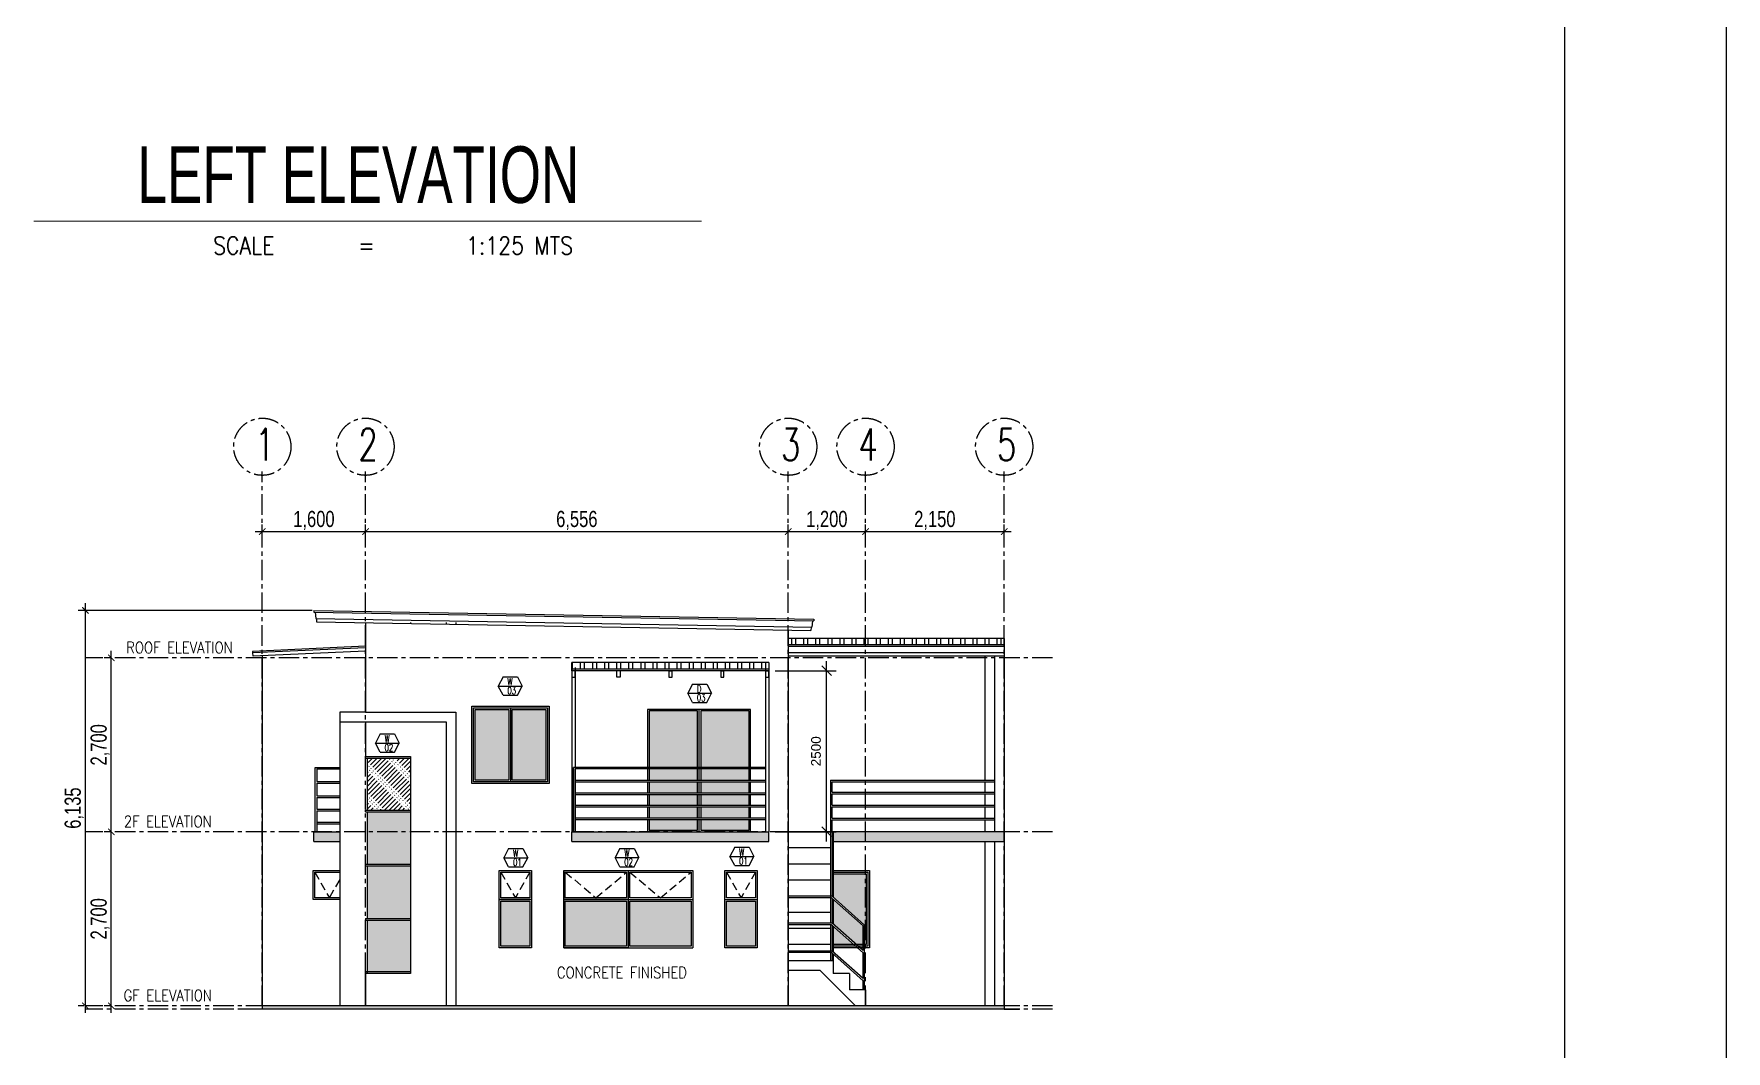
# Model space of a CAD drawing. Header units: millimetres. Extents: x -248340 to 456025, y 261499 to 1049645.
# Drawn here: x -59387 to -33139, y 462830 to 478617 of the extents above; entities that cross this region are included whole.
import ezdxf
from ezdxf.enums import TextEntityAlignment as Align

# ---------------------------------------------------------------- set-up
doc = ezdxf.new("R2010")
doc.units = ezdxf.units.MM
doc.header["$LTSCALE"] = 8
doc.header["$MEASUREMENT"] = 0
doc.header["$PDMODE"] = 3
doc.header["$PDSIZE"] = 0.3125
for name, pattern in [('CENTER', [50.8, 31.75, -6.35, 6.35, -6.35]), ('CONTINOUS', [0]), ('DASHED', [19.05, 12.7, -6.35])]:
    doc.linetypes.add(name, pattern=pattern)
doc.layers.get('0').update_dxf_attribs({"linetype": 'CONTINUOUS'})
doc.layers.get('DEFPOINTS').update_dxf_attribs({"color": 8, "linetype": 'CONTINUOUS'})
for name, color, linetype in [('ar_grid', 10, 'CENTER'), ('AR_ROOF', 7, 'CONTINUOUS'), ('ar_wall', 7, 'CONTINOUS'), ('MARK', 7, 'CONTINUOUS'), ('TEXT', 2, 'CONTINUOUS')]:
    doc.layers.add(name, color=color, linetype=linetype)
doc.layers.add('DIM', color=2, linetype='CONTINUOUS', lineweight=25)
doc.layers.add('S_wall', color=251, linetype='CONTINUOUS', lineweight=0)
doc.layers.add('mv', color=30, linetype='CONTINUOUS', plot=False)
doc.styles.add('Arial_1', font='arial.ttf', dxfattribs={"height": 150})
doc.styles.add('EN-SCL-DIM', font='swisscl.ttf')
doc.styles.add('ROMANS', font='ROMANS', dxfattribs={"width": 0.8, "bigfont": 'BIGFONT'})
doc.styles.get("Standard").update_dxf_attribs({"font": 'txt.shx', "width": 0.7, "bigfont": 'extfont.shx'})
doc.dimstyles.new('Linear_-_3mm_Arial', dxfattribs={"dimscale": 304.8, "dimtxt": 153.03891, "dimasz": 0.492126, "dimexe": 0.492126, "dimexo": 0.328084, "dimgap": 0.287073, "dimtad": 1, "dimdec": 0, "dimzin": 0, "dimdsep": 46, "dimtxsty": 'Arial_1', "dimblk1": 'OBLIQUE', "dimblk2": 'OBLIQUE', "dimsah": 1, "dimcen": 0.09, "dimdle": 0.492126, "dimazin": 0, "dimtfac": 1, "dimtdec": 4, "dimtix": 1, "dimtmove": 0, "dimatfit": 3, "dimfxl": 1, "dimtvp": 1, "dimtfill": 1, "dimtolj": 1, "dimtzin": 0, "dimarcsym": 2})
doc.dimstyles.new('SC50', dxfattribs={"dimscale": 0.5, "dimtxt": 250, "dimasz": 200, "dimexe": 220, "dimexo": 50, "dimgap": 50, "dimtad": 1, "dimdec": 0, "dimrnd": 1, "dimzin": 0, "dimdsep": 46, "dimlunit": 6, "dimtxsty": 'EN-SCL-DIM', "dimblk": 'ARCHTICK', "dimcen": 100, "dimdle": 220, "dimclrd": 1, "dimclre": 1, "dimclrt": 3, "dimadec": 0, "dimazin": 0, "dimtfac": 1, "dimtdec": 0, "dimtofl": 0, "dimtmove": 0, "dimatfit": 3, "dimldrblk": 'OPEN90', "dimfxl": 1, "dimtolj": 1, "dimtzin": 0, "dimarcsym": 1})
pattern_1 = [(45, (-131778.653, 857906.26), (-35.355339, 35.355339), [240, -30, 5, -30, 5, -30])]

# ---------------------------------------------------------------- blocks, each defined once
blk = doc.blocks.new('_ArchTick')
at = {"color": 0, "linetype": 'ByBlock', "const_width": 0.15}
blk.add_lwpolyline([(-0.5, -0.5), (0.5, 0.5)], dxfattribs=at)
blk = doc.blocks.new('*D1007')
at = {"layer": 'DEFPOINTS', "color": 0, "lineweight": 30, "ltscale": 1.25, "transparency": 16777216}
for p in [(-58185, 466234), (-58185, 466234), (-58185, 463534)]:
    blk.add_point(p, dxfattribs=at)
at = {"layer": 'DIM', "color": 1, "lineweight": -2, "ltscale": 1.25, "transparency": 16777216}
for p, q in [((-58210, 466234), (-58295, 466234)), ((-58185, 463424), (-58185, 466344)), ((-58210, 463534), (-58295, 463534))]:
    blk.add_line(p, q, dxfattribs=at)
at = {"layer": 'DIM', "color": 1, "lineweight": -2, "ltscale": 1.25, "transparency": 16777216, "xscale": 100, "yscale": 100, "zscale": 100}
for p, rotation in [((-58185, 466234), 90), ((-58185, 463534), 270)]:
    blk.add_blockref('_ArchTick', p, dxfattribs=dict(at, rotation=rotation))
at = {"layer": 'DIM', "color": 3, "ltscale": 1.25, "transparency": 16777216, "insert": (-58359, 464884), "char_height": 125, "attachment_point": 5, "rotation": 90, "style": 'EN-SCL-DIM'}
blk.add_mtext('\\A1;{\\H2x;2,700}', dxfattribs=at)
blk = doc.blocks.new('_Open90')
at = {"color": 0, "linetype": 'ByBlock', "lineweight": -2}
for p, q in [((0, 0), (-1, 0)), ((-0.5, 0.5), (0, 0)), ((0, 0), (-0.5, -0.5))]:
    blk.add_line(p, q, dxfattribs=at)
blk = doc.blocks.new('*D1008')
at = {"layer": 'DEFPOINTS', "color": 0, "lineweight": 30, "ltscale": 1.25, "transparency": 16777216}
for p in [(-58185, 468934), (-58185, 468934), (-58185, 466234)]:
    blk.add_point(p, dxfattribs=at)
at = {"layer": 'DIM', "color": 1, "lineweight": -2, "ltscale": 1.25, "transparency": 16777216}
for p, q in [((-58210, 468934), (-58295, 468934)), ((-58185, 466124), (-58185, 469044)), ((-58210, 466234), (-58295, 466234))]:
    blk.add_line(p, q, dxfattribs=at)
at = {"layer": 'DIM', "color": 1, "lineweight": -2, "ltscale": 1.25, "transparency": 16777216, "xscale": 100, "yscale": 100, "zscale": 100}
for p, rotation in [((-58185, 468934), 90), ((-58185, 466234), 270)]:
    blk.add_blockref('_ArchTick', p, dxfattribs=dict(at, rotation=rotation))
at = {"layer": 'DIM', "color": 3, "ltscale": 1.25, "transparency": 16777216, "insert": (-58359, 467584), "char_height": 125, "attachment_point": 5, "rotation": 90, "style": 'EN-SCL-DIM'}
blk.add_mtext('\\A1;{\\H2x;2,700}', dxfattribs=at)
blk = doc.blocks.new('*D1010')
at = {"layer": 'DEFPOINTS', "color": 0, "lineweight": 30, "ltscale": 1.25, "transparency": 16777216}
for p in [(-58587, 469670), (-55043, 469670), (-58587, 463534)]:
    blk.add_point(p, dxfattribs=at)
at = {"layer": 'DIM', "color": 1, "lineweight": -2, "ltscale": 1.25, "transparency": 16777216}
for p, q in [((-55068, 469670), (-58697, 469670)), ((-58587, 463424), (-58587, 469780)), ((-58612, 463534), (-58697, 463534))]:
    blk.add_line(p, q, dxfattribs=at)
at = {"layer": 'DIM', "color": 1, "lineweight": -2, "ltscale": 1.25, "transparency": 16777216, "xscale": 100, "yscale": 100, "zscale": 100}
for p, rotation in [((-58587, 469670), 90), ((-58587, 463534), 270)]:
    blk.add_blockref('_ArchTick', p, dxfattribs=dict(at, rotation=rotation))
at = {"layer": 'DIM', "color": 3, "ltscale": 1.25, "transparency": 16777216, "insert": (-58761, 466602), "char_height": 125, "attachment_point": 5, "rotation": 90, "style": 'EN-SCL-DIM'}
blk.add_mtext('\\A1;{\\H2x;6,135}', dxfattribs=at)
blk = doc.blocks.new('_Oblique')
at = {"color": 0, "linetype": 'ByBlock', "lineweight": -2}
blk.add_line((-0.5, -0.5), (0.5, 0.5), dxfattribs=at)
blk = doc.blocks.new('*D1009')
at = {"layer": 'DEFPOINTS', "color": 0, "lineweight": 30, "ltscale": 1.25, "transparency": 16777216}
for p in [(-47987, 468734), (-47091, 468734), (-47987, 466234)]:
    blk.add_point(p, dxfattribs=at)
at = {"layer": 'DIM', "color": 0, "lineweight": -2, "ltscale": 1.25, "transparency": 16777216}
for p, q in [((-47091, 466084), (-47091, 468884)), ((-47887, 468734), (-46941, 468734)), ((-47887, 466234), (-46941, 466234))]:
    blk.add_line(p, q, dxfattribs=at)
at = {"layer": 'DIM', "color": 0, "lineweight": -2, "ltscale": 1.25, "transparency": 16777216, "xscale": 149.9999920571061, "yscale": 149.9999920571061, "zscale": 149.9999920571061}
for p, rotation in [((-47091, 468734), 90), ((-47091, 466234), 270)]:
    blk.add_blockref('_Oblique', p, dxfattribs=dict(at, rotation=rotation))
at = {"layer": 'DIM', "color": 0, "ltscale": 1.25, "transparency": 16777216, "insert": (-47255, 467484), "char_height": 150, "attachment_point": 5, "rotation": 90, "style": 'Arial_1', "bg_fill": 3, "box_fill_scale": 1.25, "bg_fill_color": 256, "bg_fill_true_color": 13158600, "bg_fill_transparency": 0}
blk.add_mtext('\\A1;2500', dxfattribs=at)
blk = doc.blocks.new('*D1011')
at = {"layer": 'DEFPOINTS', "color": 0, "lineweight": 30, "ltscale": 1.25, "transparency": 16777216}
for p in [(-55843, 470893), (-54243, 470893), (-54243, 470893)]:
    blk.add_point(p, dxfattribs=at)
at = {"layer": 'DIM', "color": 1, "lineweight": -2, "ltscale": 1.25, "transparency": 16777216}
for p, q in [((-55953, 470893), (-54133, 470893)), ((-55843, 470918), (-55843, 471003)), ((-54243, 470918), (-54243, 471003))]:
    blk.add_line(p, q, dxfattribs=at)
at = {"layer": 'DIM', "color": 1, "lineweight": -2, "ltscale": 1.25, "transparency": 16777216, "xscale": 100, "yscale": 100, "zscale": 100, "rotation": 180}
blk.add_blockref('_ArchTick', (-55843, 470893), dxfattribs=at)
at = {"layer": 'DIM', "color": 1, "lineweight": -2, "ltscale": 1.25, "transparency": 16777216, "xscale": 100, "yscale": 100, "zscale": 100}
blk.add_blockref('_ArchTick', (-54243, 470893), dxfattribs=at)
at = {"layer": 'DIM', "color": 3, "ltscale": 1.25, "transparency": 16777216, "insert": (-55043, 471066), "char_height": 125, "attachment_point": 5, "style": 'EN-SCL-DIM'}
blk.add_mtext('\\A1;{\\H2x;1,600}', dxfattribs=at)
blk = doc.blocks.new('*D1012')
at = {"layer": 'DEFPOINTS', "color": 0, "lineweight": 30, "ltscale": 1.25, "transparency": 16777216}
for p in [(-54243, 470893), (-47687, 470893), (-47687, 470893)]:
    blk.add_point(p, dxfattribs=at)
at = {"layer": 'DIM', "color": 1, "lineweight": -2, "ltscale": 1.25, "transparency": 16777216}
for p, q in [((-54353, 470893), (-47577, 470893)), ((-54243, 470918), (-54243, 471003)), ((-47687, 470918), (-47687, 471003))]:
    blk.add_line(p, q, dxfattribs=at)
at = {"layer": 'DIM', "color": 1, "lineweight": -2, "ltscale": 1.25, "transparency": 16777216, "xscale": 100, "yscale": 100, "zscale": 100, "rotation": 180}
blk.add_blockref('_ArchTick', (-54243, 470893), dxfattribs=at)
at = {"layer": 'DIM', "color": 1, "lineweight": -2, "ltscale": 1.25, "transparency": 16777216, "xscale": 100, "yscale": 100, "zscale": 100}
blk.add_blockref('_ArchTick', (-47687, 470893), dxfattribs=at)
at = {"layer": 'DIM', "color": 3, "ltscale": 1.25, "transparency": 16777216, "insert": (-50965, 471066), "char_height": 125, "attachment_point": 5, "style": 'EN-SCL-DIM'}
blk.add_mtext('\\A1;{\\H2x;6,556}', dxfattribs=at)
blk = doc.blocks.new('*D1013')
at = {"layer": 'DEFPOINTS', "color": 0, "lineweight": 30, "ltscale": 1.25, "transparency": 16777216}
for p in [(-47687, 470893), (-46487, 470893), (-46487, 470893)]:
    blk.add_point(p, dxfattribs=at)
at = {"layer": 'DIM', "color": 1, "lineweight": -2, "ltscale": 1.25, "transparency": 16777216}
for p, q in [((-47797, 470893), (-46377, 470893)), ((-47687, 470918), (-47687, 471003)), ((-46487, 470918), (-46487, 471003))]:
    blk.add_line(p, q, dxfattribs=at)
at = {"layer": 'DIM', "color": 1, "lineweight": -2, "ltscale": 1.25, "transparency": 16777216, "xscale": 100, "yscale": 100, "zscale": 100, "rotation": 180}
blk.add_blockref('_ArchTick', (-47687, 470893), dxfattribs=at)
at = {"layer": 'DIM', "color": 1, "lineweight": -2, "ltscale": 1.25, "transparency": 16777216, "xscale": 100, "yscale": 100, "zscale": 100}
blk.add_blockref('_ArchTick', (-46487, 470893), dxfattribs=at)
at = {"layer": 'DIM', "color": 3, "ltscale": 1.25, "transparency": 16777216, "insert": (-47087, 471066), "char_height": 125, "attachment_point": 5, "style": 'EN-SCL-DIM'}
blk.add_mtext('\\A1;{\\H2x;1,200}', dxfattribs=at)
blk = doc.blocks.new('*D1014')
at = {"layer": 'DEFPOINTS', "color": 0, "lineweight": 30, "ltscale": 1.25, "transparency": 16777216}
for p in [(-46487, 470893), (-44337, 470893), (-44337, 470893)]:
    blk.add_point(p, dxfattribs=at)
at = {"layer": 'DIM', "color": 1, "lineweight": -2, "ltscale": 1.25, "transparency": 16777216}
for p, q in [((-46597, 470893), (-44227, 470893)), ((-46487, 470918), (-46487, 471003)), ((-44337, 470918), (-44337, 471003))]:
    blk.add_line(p, q, dxfattribs=at)
at = {"layer": 'DIM', "color": 1, "lineweight": -2, "ltscale": 1.25, "transparency": 16777216, "xscale": 100, "yscale": 100, "zscale": 100, "rotation": 180}
blk.add_blockref('_ArchTick', (-46487, 470893), dxfattribs=at)
at = {"layer": 'DIM', "color": 1, "lineweight": -2, "ltscale": 1.25, "transparency": 16777216, "xscale": 100, "yscale": 100, "zscale": 100}
blk.add_blockref('_ArchTick', (-44337, 470893), dxfattribs=at)
at = {"layer": 'DIM', "color": 3, "ltscale": 1.25, "transparency": 16777216, "insert": (-45412, 471066), "char_height": 125, "attachment_point": 5, "style": 'EN-SCL-DIM'}
blk.add_mtext('\\A1;{\\H2x;2,150}', dxfattribs=at)

msp = doc.modelspace()

# ---------------------------------------------------------------- hatches: boundary and pattern name
at = {"layer": 'AR_ROOF', "ltscale": 1.25, "true_color": 0x939598}
h = msp.add_hatch(color=252, dxfattribs=at)
h.dxf.hatch_style = 1
h.paths.add_polyline_path([(-55043.344, 466234.37), (-55043.344, 466084.37), (-54643.344, 466084.37), (-54643.344, 466234.37)])
h = msp.add_hatch(color=252, dxfattribs=at)
h.dxf.hatch_style = 1
h.paths.add_polyline_path([(-47986.944, 466234.37), (-51039.944, 466234.37), (-51039.944, 466084.37), (-47986.944, 466084.37)])
h = msp.add_hatch(color=252, dxfattribs=at)
h.dxf.hatch_style = 1
h.paths.add_polyline_path([(-44336.944, 466084.37), (-44336.944, 466234.37), (-46986.944, 466234.37), (-46986.944, 466084.37)])
at = {"layer": 'ar_wall', "ltscale": 1.25, "true_color": 0x939598}
h = msp.add_hatch(dxfattribs=at)
h.set_pattern_fill('ANSI32', color=252, scale=500, angle=45)
h.set_pattern_definition([(90, (-204194.3, 857906.26), (-187.5, 0), []), (90, (-204131.8, 857968.76), (-187.5, 0), [])])
h.paths.add_polyline_path([(-47686.944, 469234.37), (-44336.944, 469234.37), (-44336.944, 469134.37), (-47686.944, 469134.37)])
h = msp.add_hatch(dxfattribs=at)
h.set_pattern_fill('ANSI32', color=252, scale=500, angle=45)
h.set_pattern_definition([(90, (-207844.3, 857531.26), (-187.5, 0), []), (90, (-207781.8, 857593.76), (-187.5, 0), [])])
h.paths.add_polyline_path([(-51039.944, 468859.37), (-47986.944, 468859.37), (-47986.944, 468759.37), (-51039.944, 468759.37)])
h = msp.add_hatch(dxfattribs=at)
h.set_pattern_fill('ACAD_ISO05W100', color=252, scale=10, angle=45)
h.set_pattern_definition(pattern_1)
h.paths.add_polyline_path([(-53543.344, 466546.672), (-54218.344, 466546.672), (-54218.344, 466234.37), (-53543.344, 466234.37)])
h.paths.add_polyline_path([(-53543.344, 466234.37), (-54218.344, 466234.37), (-54218.344, 465729.672), (-53543.344, 465729.672)])
h.paths.add_polyline_path([(-53543.344, 465704.672), (-54218.344, 465704.672), (-54218.344, 464887.672), (-53543.344, 464887.672)])
h.paths.add_polyline_path([(-53543.344, 464862.672), (-54218.344, 464862.672), (-54218.344, 464059.37), (-53543.344, 464059.37)])
h.paths.add_polyline_path([(-52019.344, 468134.37), (-52544.344, 468134.37), (-52544.344, 467034.37), (-52019.344, 467034.37)])
h.paths.add_polyline_path([(-51444.344, 468134.37), (-51969.344, 468134.37), (-51969.344, 467034.37), (-51444.344, 467034.37)])
h.paths.add_polyline_path([(-49093.944, 468109.37), (-49843.944, 468109.37), (-49843.944, 467234.37), (-49093.944, 467234.37)])
h.paths.add_polyline_path([(-49093.944, 467209.37), (-49843.944, 467209.37), (-49843.944, 467031.649), (-49093.944, 467031.649)])
h.paths.add_polyline_path([(-49093.944, 467006.649), (-49843.944, 467006.649), (-49843.944, 466834.466), (-49093.944, 466834.466)])
h.paths.add_polyline_path([(-49093.944, 466809.466), (-49843.944, 466809.466), (-49843.944, 466643.966), (-49093.944, 466643.966)])
h.paths.add_polyline_path([(-49093.944, 466618.966), (-49843.944, 466618.966), (-49843.944, 466446.781), (-49093.944, 466446.781)])
h.paths.add_polyline_path([(-49093.944, 466421.781), (-49843.944, 466421.781), (-49843.944, 466259.37), (-49093.944, 466259.37)])
h.paths.add_polyline_path([(-48293.944, 466421.781), (-49043.944, 466421.781), (-49043.944, 466259.37), (-48293.944, 466259.37)])
h.paths.add_polyline_path([(-48293.944, 466618.966), (-49043.944, 466618.966), (-49043.944, 466446.781), (-48293.944, 466446.781)])
h.paths.add_polyline_path([(-48293.944, 466809.466), (-49043.944, 466809.466), (-49043.944, 466643.966), (-48293.944, 466643.966)])
h.paths.add_polyline_path([(-48293.944, 467006.649), (-49043.944, 467006.649), (-49043.944, 466834.466), (-48293.944, 466834.466)])
h.paths.add_polyline_path([(-48293.944, 467209.37), (-49043.944, 467209.37), (-49043.944, 467031.649), (-48293.944, 467031.649)])
h.paths.add_polyline_path([(-48293.944, 468109.37), (-49043.944, 468109.37), (-49043.944, 467234.37), (-48293.944, 467234.37)])
h.paths.add_polyline_path([(-50193.344, 465159.37), (-51143.344, 465159.37), (-51143.344, 464459.37), (-50193.344, 464459.37)])
h.paths.add_polyline_path([(-49193.344, 465159.37), (-50143.344, 465159.37), (-50143.344, 464459.37), (-49193.344, 464459.37)])
h.paths.add_polyline_path([(-48193.344, 465159.37), (-48643.344, 465159.37), (-48643.344, 464459.37), (-48193.344, 464459.37)])
h.paths.add_polyline_path([(-51693.344, 465159.37), (-52143.344, 465159.37), (-52143.344, 464459.37), (-51693.344, 464459.37)])
h.paths.add_polyline_path([(-46476.944, 465584.37), (-46986.944, 465584.37), (-46986.944, 465219.638), (-46501.375, 464784.37), (-46501.375, 464484.37), (-46476.944, 464484.37)])
h.paths.add_polyline_path([(-46986.944, 465186.064), (-46986.944, 464803.028), (-46631.46, 464484.37), (-46526.375, 464484.37), (-46526.375, 464773.206)], flags=17)
h.paths.add_polyline_path([(-46986.944, 464769.454), (-46986.944, 464484.37), (-46668.914, 464484.37)], flags=16)
h = msp.add_hatch(dxfattribs=at)
h.set_pattern_fill('ACAD_ISO05W100', color=252, scale=10, angle=45)
h.set_pattern_definition(pattern_1)
h.paths.add_polyline_path([(-53543.344, 467376.172), (-54218.344, 467376.172), (-54218.344, 466571.672), (-53543.344, 466571.672)])
h = msp.add_hatch(color=252, dxfattribs=at)
h.dxf.hatch_style = 1
h.paths.add_polyline_path([(-55843.344, 463534.37), (-44336.944, 463534.37), (-44336.944, 463484.37), (-55843.344, 463484.37)])

# ---------------------------------------------------------------- linework, layer by layer
at = {"layer": 'ar_grid', "ltscale": 1.25}
for p, q in [((-55843.344, 463534.37), (-55843.344, 471827.173)), ((-54243.344, 463534.37), (-54243.344, 471827.173)), ((-46486.944, 463534.37), (-46486.944, 471827.173)), ((-44336.944, 463534.37), (-44336.944, 471827.173)), ((-43586.788, 468934.37), (-58587.331, 468934.37)), ((-43586.788, 466234.37), (-58587.331, 466234.37)), ((-43586.788, 463534.37), (-58587.331, 463534.37)), ((-43586.788, 463484.37), (-58587.331, 463484.37))]:
    msp.add_line(p, q, dxfattribs=at)
for centre in [(-55843.344, 472209.504), (-54243.344, 472209.504), (-47686.944, 472209.504), (-46486.944, 472209.504), (-44336.944, 472209.504)]:
    msp.add_circle(centre, 443.596, dxfattribs=at)
at = {"layer": 'AR_ROOF', "ltscale": 1.25}
for p, q in [((-54243.344, 468093.224), (-54643.344, 468093.224)), ((-54643.344, 468093.224), (-54643.344, 467943.224)), ((-54243.344, 468093.224), (-52843.344, 468093.224)), ((-52594.344, 466984.37), (-52594.344, 468184.37)), ((-52594.344, 468184.37), (-51394.344, 468184.37)), ((-51994.344, 468159.37), (-51994.344, 467009.37)), ((-51394.344, 468184.37), (-51394.344, 466984.37)), ((-48268.944, 468134.37), (-49868.944, 468134.37)), ((-49068.944, 467234.37), (-49068.944, 468134.37)), ((-48268.944, 467234.37), (-48268.944, 468134.37)), ((-54643.344, 467943.224), (-54243.344, 467943.224)), ((-54643.344, 467943.224), (-54643.344, 463534.37)), ((-54243.344, 467943.224), (-52993.344, 467943.224)), ((-55022.342, 466234.37), (-55022.342, 467234.37)), ((-55022.342, 467234.37), (-54997.342, 467234.37)), ((-54997.342, 467234.37), (-54643.344, 467234.37)), ((-54243.344, 467401.172), (-53543.344, 467401.172)), ((-54243.344, 467376.172), (-54243.344, 467401.172)), ((-54243.344, 467376.172), (-53543.344, 467376.172)), ((-48036.944, 467234.37), (-51017.933, 467234.37)), ((-51017.933, 466234.37), (-51017.933, 467234.37)), ((-54997.342, 467209.37), (-54997.342, 467015.198)), ((-54997.342, 467209.37), (-54643.344, 467209.37)), ((-54997.342, 467015.198), (-54643.344, 467015.198)), ((-54997.342, 466990.198), (-54997.342, 466790.085)), ((-54997.342, 466990.198), (-54643.344, 466990.198)), ((-51394.344, 466984.37), (-52594.344, 466984.37)), ((-48036.944, 467209.37), (-50992.933, 467209.37)), ((-50992.933, 466234.37), (-50992.933, 467209.37)), ((-48033.954, 467031.649), (-50992.933, 467031.649)), ((-48033.954, 467006.649), (-50992.933, 467006.649)), ((-49068.944, 467031.649), (-49068.944, 467209.37)), ((-49068.944, 466834.466), (-49068.944, 467006.649)), ((-48268.944, 467031.649), (-48268.944, 467209.37)), ((-48268.944, 466834.466), (-48268.944, 467006.649)), ((-47028.378, 467034.37), (-44486.944, 467034.37)), ((-47003.378, 467009.37), (-44486.944, 467009.37)), ((-47003.378, 466847.071), (-47003.378, 467009.37)), ((-54997.342, 466790.085), (-54643.344, 466790.085)), ((-54997.342, 466765.085), (-54997.342, 466585.438)), ((-54997.342, 466765.085), (-54643.344, 466765.085)), ((-48033.954, 466834.466), (-50992.933, 466834.466)), ((-48033.954, 466809.466), (-50992.933, 466809.466)), ((-49068.944, 466643.966), (-49068.944, 466809.466)), ((-48268.944, 466643.966), (-48268.944, 466809.466)), ((-47003.378, 466847.071), (-44486.944, 466847.071)), ((-47003.378, 466646.87), (-47003.378, 466822.071)), ((-47003.378, 466822.071), (-44486.944, 466822.071)), ((-54997.342, 466585.438), (-54643.344, 466585.438)), ((-54997.342, 466560.438), (-54997.342, 466234.37)), ((-54997.342, 466560.438), (-54643.344, 466560.438)), ((-54243.344, 466571.672), (-53543.344, 466571.672)), ((-54243.344, 466546.672), (-54243.344, 466571.672)), ((-54243.344, 466546.672), (-53543.344, 466546.672)), ((-48033.954, 466643.966), (-50992.933, 466643.966)), ((-48033.954, 466618.966), (-50992.933, 466618.966)), ((-48033.954, 466446.781), (-50992.933, 466446.781)), ((-49068.944, 466446.781), (-49068.944, 466618.966)), ((-48268.944, 466446.781), (-48268.944, 466618.966)), ((-47003.378, 466646.87), (-44486.944, 466646.87)), ((-47003.378, 466444.193), (-47003.378, 466621.87)), ((-47003.378, 466621.87), (-44486.944, 466621.87)), ((-47003.378, 466444.193), (-44486.944, 466444.193)), ((-55043.344, 466084.37), (-55043.344, 466234.37)), ((-55043.344, 466234.37), (-54643.344, 466234.37)), ((-54997.342, 466385.074), (-54643.344, 466385.074)), ((-54997.342, 466360.074), (-54643.344, 466360.074)), ((-51039.944, 466234.37), (-47986.944, 466234.37)), ((-51039.944, 466084.37), (-51039.944, 466234.37)), ((-48033.954, 466421.781), (-50992.933, 466421.781)), ((-49068.944, 466234.37), (-49068.944, 466421.781)), ((-48268.944, 466234.37), (-48268.944, 466421.781)), ((-47986.944, 466084.37), (-47986.944, 466234.37)), ((-47028.378, 466234.37), (-47028.378, 464817.761)), ((-47003.378, 466234.37), (-47003.378, 466419.193)), ((-47003.378, 466419.193), (-44486.944, 466419.193)), ((-47003.378, 466234.37), (-47003.378, 465234.37)), ((-55043.344, 466084.37), (-54643.344, 466084.37)), ((-51039.944, 466084.37), (-47986.944, 466084.37)), ((-46986.944, 466084.37), (-44336.944, 466084.37)), ((-54243.344, 465729.672), (-53543.344, 465729.672)), ((-54243.344, 465704.672), (-54243.344, 465729.672)), ((-54243.344, 465704.672), (-53543.344, 465704.672)), ((-51168.344, 465634.37), (-49168.344, 465634.37)), ((-50168.344, 465634.37), (-50168.344, 464434.37)), ((-46986.944, 465634.37), (-46426.944, 465634.37)), ((-46426.944, 465634.37), (-46426.944, 464434.37)), ((-54643.344, 465184.37), (-55052.52, 465184.37)), ((-51668.344, 465184.37), (-52168.344, 465184.37)), ((-51168.344, 465184.37), (-49168.344, 465184.37)), ((-48668.344, 465184.37), (-48168.344, 465184.37)), ((-46526.375, 464773.206), (-47012.943, 465209.37)), ((-46501.375, 464784.37), (-47003.378, 465234.37)), ((-47003.378, 465200.796), (-47003.378, 464817.761)), ((-54243.344, 464887.672), (-53543.344, 464887.672)), ((-54243.344, 464887.672), (-54243.344, 464862.672)), ((-54243.344, 464862.672), (-53543.344, 464862.672)), ((-47003.378, 464817.761), (-47686.944, 464817.761)), ((-47012.943, 464792.761), (-47686.944, 464792.761)), ((-47028.378, 464792.761), (-47028.378, 464384.726)), ((-46526.375, 464356.597), (-47012.943, 464792.761)), ((-46526.375, 464390.171), (-47003.378, 464817.761)), ((-47003.378, 464784.187), (-47003.378, 464384.726)), ((-46526.375, 464390.171), (-46526.375, 464773.206)), ((-46501.375, 463784.37), (-46501.375, 464784.37)), ((-51168.344, 464434.37), (-49168.344, 464434.37)), ((-47003.378, 464384.726), (-47686.944, 464384.726)), ((-47012.943, 464359.726), (-47686.944, 464359.726)), ((-47028.378, 464359.726), (-47028.378, 464234.37)), ((-46526.375, 463923.562), (-47012.943, 464359.726)), ((-46526.375, 463957.136), (-47003.378, 464384.726)), ((-47003.378, 464351.152), (-47003.378, 464234.37)), ((-46426.944, 464434.37), (-46986.944, 464434.37)), ((-46526.375, 463957.136), (-46526.375, 464356.597)), ((-47190.245, 464084.37), (-46642.47, 463534.37)), ((-53543.344, 464059.37), (-54243.344, 464059.37)), ((-54243.344, 464059.37), (-54243.344, 464034.37)), ((-53543.344, 464034.37), (-54243.344, 464034.37)), ((-46526.375, 463784.37), (-46526.375, 463923.562))]:
    msp.add_line(p, q, dxfattribs=at)
at = {"layer": 'AR_ROOF', "linetype": 'DASHED', "ltscale": 1.25}
for p, q in [((-55027.52, 465609.37), (-54802.52, 465209.37)), ((-54643.344, 465492.35), (-54802.52, 465209.37)), ((-52143.344, 465609.37), (-51918.344, 465209.37)), ((-51693.344, 465609.37), (-51918.344, 465209.37)), ((-51143.344, 465609.37), (-50668.344, 465209.37)), ((-50668.344, 465209.37), (-50193.344, 465609.37)), ((-50143.344, 465609.37), (-49668.344, 465209.37)), ((-49668.344, 465209.37), (-49193.344, 465609.37)), ((-48643.344, 465609.37), (-48418.344, 465209.37)), ((-48193.344, 465609.37), (-48418.344, 465209.37))]:
    msp.add_line(p, q, dxfattribs=at)
at = {"layer": 'AR_ROOF', "ltscale": 1.25}
for points in [[(-52569.344, 468159.37), (-51419.344, 468159.37), (-51419.344, 467009.37), (-52569.344, 467009.37)], [(-52569.344, 468159.37), (-51994.344, 468159.37), (-51994.344, 467009.37), (-52569.344, 467009.37)], [(-52544.344, 468134.37), (-52019.344, 468134.37), (-52019.344, 467034.37), (-52544.344, 467034.37)], [(-51969.344, 468134.37), (-51444.344, 468134.37), (-51444.344, 467034.37), (-51969.344, 467034.37)], [(-52168.344, 465634.37), (-51668.344, 465634.37), (-51668.344, 464434.37), (-52168.344, 464434.37)], [(-52168.344, 465634.37), (-51668.344, 465634.37), (-51668.344, 465184.37), (-52168.344, 465184.37)], [(-52143.344, 465609.37), (-51693.344, 465609.37), (-51693.344, 465209.37), (-52143.344, 465209.37)], [(-51168.344, 465634.37), (-50168.344, 465634.37), (-50168.344, 465184.37), (-51168.344, 465184.37)], [(-51143.344, 465609.37), (-50193.344, 465609.37), (-50193.344, 465209.37), (-51143.344, 465209.37)], [(-50143.344, 465609.37), (-49193.344, 465609.37), (-49193.344, 465209.37), (-50143.344, 465209.37)], [(-48668.344, 465634.37), (-48168.344, 465634.37), (-48168.344, 464434.37), (-48668.344, 464434.37)], [(-48643.344, 465609.37), (-48193.344, 465609.37), (-48193.344, 465209.37), (-48643.344, 465209.37)], [(-52168.344, 465184.37), (-51668.344, 465184.37), (-51668.344, 464434.37), (-52168.344, 464434.37)], [(-52143.344, 465159.37), (-51693.344, 465159.37), (-51693.344, 464459.37), (-52143.344, 464459.37)], [(-51168.344, 465184.37), (-50168.344, 465184.37), (-50168.344, 464434.37), (-51168.344, 464434.37)], [(-51143.344, 465159.37), (-50193.344, 465159.37), (-50193.344, 464459.37), (-51143.344, 464459.37)], [(-50143.344, 465159.37), (-49193.344, 465159.37), (-49193.344, 464459.37), (-50143.344, 464459.37)], [(-48643.344, 465159.37), (-48193.344, 465159.37), (-48193.344, 464459.37), (-48643.344, 464459.37)]]:
    msp.add_lwpolyline(points, close=True, dxfattribs=at)
for points in [[(-49068.944, 467234.37), (-49068.944, 468134.37), (-49868.944, 468134.37), (-49868.944, 467234.37)], [(-49093.944, 467234.37), (-49093.944, 468109.37), (-49843.944, 468109.37), (-49843.944, 467234.37)], [(-48293.944, 467234.37), (-48293.944, 468109.37), (-49043.944, 468109.37), (-49043.944, 467234.37)], [(-49868.944, 467209.37), (-49868.944, 467031.649)], [(-49868.944, 467006.649), (-49868.944, 466834.466)], [(-49843.944, 467209.37), (-49843.944, 467031.649)], [(-49843.944, 467006.649), (-49843.944, 466834.466)], [(-49093.944, 467031.649), (-49093.944, 467209.37)], [(-49093.944, 466834.466), (-49093.944, 467006.649)], [(-49068.944, 467031.649), (-49068.944, 467209.37)], [(-49068.944, 466834.466), (-49068.944, 467006.649)], [(-49043.944, 467209.37), (-49043.944, 467031.649)], [(-49043.944, 467006.649), (-49043.944, 466834.466)], [(-48293.944, 467031.649), (-48293.944, 467209.37)], [(-48293.944, 466834.466), (-48293.944, 467006.649)], [(-49868.944, 466809.466), (-49868.944, 466643.966)], [(-49843.944, 466809.466), (-49843.944, 466643.966)], [(-49093.944, 466643.966), (-49093.944, 466809.466)], [(-49068.944, 466643.966), (-49068.944, 466809.466)], [(-49043.944, 466809.466), (-49043.944, 466643.966)], [(-48293.944, 466643.966), (-48293.944, 466809.466)], [(-49868.944, 466618.966), (-49868.944, 466446.781)], [(-49843.944, 466618.966), (-49843.944, 466446.781)], [(-49093.944, 466446.781), (-49093.944, 466618.966)], [(-49068.944, 466446.781), (-49068.944, 466618.966)], [(-49043.944, 466618.966), (-49043.944, 466446.781)], [(-48293.944, 466446.781), (-48293.944, 466618.966)], [(-49868.944, 466421.781), (-49868.944, 466234.37), (-49068.944, 466234.37), (-49068.944, 466421.781)], [(-49843.944, 466421.781), (-49843.944, 466259.37), (-49093.944, 466259.37), (-49093.944, 466421.781)], [(-49043.944, 466421.781), (-49043.944, 466259.37), (-48293.944, 466259.37), (-48293.944, 466421.781)], [(-54643.344, 465184.37), (-55052.52, 465184.37), (-55052.52, 465634.37), (-54643.344, 465634.37)], [(-54643.344, 465209.37), (-55027.52, 465209.37), (-55027.52, 465609.37), (-54643.344, 465609.37)], [(-46986.944, 465609.37), (-46451.944, 465609.37), (-46451.944, 464459.37), (-46986.944, 464459.37)], [(-46986.944, 465584.37), (-46476.944, 465584.37), (-46476.944, 464484.37), (-46986.944, 464484.37)]]:
    msp.add_lwpolyline(points, dxfattribs=at)
at = {"layer": 'ar_wall', "ltscale": 1.25}
for p, q in [((-55043.344, 469669.759), (-47286.944, 469534.37)), ((-55042.907, 469669.759), (-55043.344, 469644.763)), ((-55043.344, 469644.755), (-47287.38, 469509.374)), ((-55023.508, 469644.416), (-55012.249, 469544.205)), ((-55012.249, 469544.205), (-47321.965, 469409.962)), ((-55002.114, 469544.028), (-55002.987, 469494.035)), ((-55002.987, 469494.035), (-47332.972, 469360.147)), ((-54243.344, 469480.775), (-54243.344, 468093.224)), ((-53543.344, 469480.775), (-53543.344, 469468.556)), ((-52993.344, 469480.775), (-52993.344, 469458.955)), ((-52843.344, 469480.775), (-52843.344, 469456.336)), ((-47686.944, 469366.326), (-47686.944, 467034.37)), ((-47332.099, 469410.139), (-47332.972, 469360.147)), ((-47307.215, 469509.72), (-47321.965, 469409.962)), ((-47286.944, 469534.37), (-47287.38, 469509.374)), ((-54244.469, 469113.259), (-55994.469, 469034.396)), ((-54243.344, 469088.284), (-55993.344, 469009.421)), ((-44336.944, 469234.37), (-47686.944, 469234.37)), ((-44336.944, 469134.37), (-47686.944, 469134.37)), ((-44336.944, 469109.37), (-47686.944, 469109.37)), ((-44336.944, 469234.37), (-44336.944, 463534.37)), ((-55994.469, 469034.396), (-55993.344, 469009.421)), ((-55986.241, 468959.589), (-55988.492, 469009.538)), ((-54243.344, 469038.234), (-55986.245, 468959.69)), ((-55843.344, 468966.13), (-55843.344, 463484.37)), ((-47986.944, 468859.37), (-51039.944, 468859.37)), ((-51039.944, 468734.37), (-51039.944, 468859.37)), ((-47986.944, 468859.37), (-47986.944, 468634.37)), ((-44336.944, 469009.37), (-47686.944, 469009.37)), ((-44336.944, 468959.37), (-47686.944, 468959.37)), ((-44636.944, 468959.37), (-44636.944, 467034.37)), ((-44486.944, 468959.37), (-44486.944, 466234.37)), ((-51039.944, 468784.37), (-51039.944, 466234.37)), ((-47986.944, 468759.37), (-51039.944, 468759.37)), ((-47986.944, 468734.37), (-51039.944, 468734.37)), ((-51039.944, 468734.37), (-51039.944, 468634.37)), ((-51039.944, 468634.37), (-50989.944, 468634.37)), ((-50989.944, 468784.37), (-50989.944, 466234.37)), ((-50989.944, 468634.37), (-50989.944, 468734.37)), ((-50343.77, 468634.37), (-50343.77, 468734.37)), ((-50293.77, 468734.37), (-50343.77, 468734.37)), ((-50293.77, 468634.37), (-50343.77, 468634.37)), ((-50293.77, 468734.37), (-50293.77, 468634.37)), ((-49538.444, 468734.37), (-49538.444, 468634.37)), ((-49538.444, 468734.37), (-49488.444, 468734.37)), ((-49538.444, 468634.37), (-49488.444, 468634.37)), ((-49488.444, 468634.37), (-49488.444, 468734.37)), ((-48733.117, 468734.37), (-48733.117, 468634.37)), ((-48733.117, 468734.37), (-48683.117, 468734.37)), ((-48733.117, 468634.37), (-48683.117, 468634.37)), ((-48683.117, 468634.37), (-48683.117, 468734.37)), ((-48036.944, 468784.37), (-48036.944, 466234.37)), ((-48036.944, 468734.37), (-48036.944, 468634.37)), ((-48036.944, 468734.37), (-47986.944, 468734.37)), ((-48036.944, 468634.37), (-47986.944, 468634.37)), ((-47986.944, 468784.37), (-47986.944, 466234.37)), ((-47986.944, 468634.37), (-47986.944, 468734.37)), ((-52843.344, 468093.224), (-52843.344, 463534.37)), ((-54243.344, 467943.224), (-54243.344, 467401.172)), ((-52993.344, 467943.224), (-52993.344, 463534.37)), ((-54218.344, 467376.172), (-54218.344, 466571.672)), ((-53543.344, 467401.172), (-53543.344, 464034.37)), ((-47686.944, 467034.37), (-47686.944, 466234.37)), ((-47028.378, 467034.37), (-47028.378, 466234.37)), ((-44636.944, 467009.37), (-44636.944, 466847.071)), ((-44636.944, 466822.071), (-44636.944, 466646.87)), ((-54218.344, 466546.672), (-54218.344, 465729.672)), ((-44636.944, 466621.87), (-44636.944, 466444.193)), ((-47686.944, 466234.37), (-47686.944, 463534.37)), ((-47028.378, 466234.37), (-47686.944, 466234.37)), ((-44336.944, 466234.37), (-47003.378, 466234.37)), ((-46986.944, 466234.37), (-46986.944, 465219.638)), ((-44636.944, 466419.193), (-44636.944, 466234.37)), ((-47028.378, 465984.37), (-47686.944, 465984.37)), ((-46986.944, 465984.37), (-47003.378, 465984.37)), ((-44636.944, 466084.37), (-44636.944, 463534.37)), ((-44486.944, 466084.37), (-44486.944, 463534.37)), ((-54218.344, 465704.672), (-54218.344, 464887.672)), ((-47028.378, 465734.37), (-47686.944, 465734.37)), ((-46986.944, 465734.37), (-47003.378, 465734.37)), ((-51168.344, 465634.37), (-51168.344, 464434.37)), ((-49168.344, 465634.37), (-49168.344, 464434.37)), ((-47026.944, 465484.37), (-47686.944, 465484.37)), ((-46986.944, 465484.37), (-47003.378, 465484.37)), ((-47003.378, 465234.37), (-47686.944, 465234.37)), ((-47012.943, 465209.37), (-47686.944, 465209.37)), ((-46986.944, 465186.064), (-46986.944, 464803.028)), ((-54218.344, 464862.672), (-54218.344, 464034.37)), ((-47028.378, 464984.37), (-47686.944, 464984.37)), ((-46986.944, 464984.37), (-47003.378, 464984.37)), ((-47028.378, 464734.37), (-47686.944, 464734.37)), ((-46986.944, 464734.37), (-47003.378, 464734.37)), ((-46986.944, 464769.454), (-46986.944, 464369.993)), ((-47028.378, 464484.37), (-47686.944, 464484.37)), ((-46986.944, 464336.419), (-46986.944, 464034.37)), ((-46986.944, 464234.37), (-47686.944, 464234.37)), ((-47190.245, 464084.37), (-47686.944, 464084.37)), ((-54243.344, 463534.37), (-54243.344, 464034.37)), ((-54243.344, 464034.37), (-54243.344, 463534.37)), ((-46736.944, 464034.37), (-46986.944, 464034.37)), ((-46736.944, 464034.37), (-46736.944, 463784.37)), ((-46486.944, 463784.37), (-46736.944, 463784.37)), ((-46486.944, 463784.37), (-46486.944, 463534.37)), ((-55843.344, 463484.37), (-56176.296, 463484.37)), ((-44336.944, 463534.37), (-55843.344, 463534.37)), ((-44336.944, 463484.37), (-55843.344, 463484.37)), ((-44336.944, 463534.37), (-44336.944, 463484.37)), ((-44336.944, 463484.37), (-44101.292, 463484.37))]:
    msp.add_line(p, q, dxfattribs=at)
at = {"layer": 'DEFPOINTS', "ltscale": 1.25}
for p, q in [((-52109.48, 468637.652), (-52182.818, 468495.953)), ((-52109.48, 468637.652), (-51887.028, 468637.652)), ((-51887.028, 468637.652), (-51813.69, 468495.953)), ((-52109.48, 468354.255), (-52182.818, 468495.953)), ((-52182.818, 468495.953), (-51813.69, 468495.953)), ((-52109.48, 468354.255), (-51887.028, 468354.255)), ((-51887.028, 468354.255), (-51813.69, 468495.953)), ((-49171.762, 468526.426), (-49245.1, 468384.727)), ((-49171.762, 468243.028), (-49245.1, 468384.727)), ((-49245.1, 468384.727), (-48875.972, 468384.727)), ((-49171.762, 468526.426), (-48949.31, 468526.426)), ((-48949.31, 468526.426), (-48875.972, 468384.727)), ((-48949.31, 468243.028), (-48875.972, 468384.727)), ((-49171.762, 468243.028), (-48949.31, 468243.028)), ((-54015.022, 467752.277), (-54088.36, 467610.578)), ((-54015.022, 467752.277), (-53792.57, 467752.277)), ((-53792.57, 467752.277), (-53719.232, 467610.578)), ((-54015.022, 467468.879), (-54088.36, 467610.578)), ((-54088.36, 467610.578), (-53719.232, 467610.578)), ((-53792.57, 467468.879), (-53719.232, 467610.578)), ((-54015.022, 467468.879), (-53792.57, 467468.879)), ((-52022.618, 465974.134), (-52095.956, 465832.435)), ((-52022.618, 465974.134), (-51800.166, 465974.134)), ((-51800.166, 465974.134), (-51726.828, 465832.435)), ((-50296.879, 465976.213), (-50370.217, 465834.514)), ((-50296.879, 465976.213), (-50074.427, 465976.213)), ((-50074.427, 465976.213), (-50001.089, 465834.514)), ((-48516.045, 465993.962), (-48589.383, 465852.263)), ((-48516.045, 465993.962), (-48293.593, 465993.962)), ((-48293.593, 465993.962), (-48220.255, 465852.263)), ((-52022.618, 465690.736), (-52095.956, 465832.435)), ((-52095.956, 465832.435), (-51726.828, 465832.435)), ((-52022.618, 465690.736), (-51800.166, 465690.736)), ((-51800.166, 465690.736), (-51726.828, 465832.435)), ((-50296.879, 465692.815), (-50370.217, 465834.514)), ((-50370.217, 465834.514), (-50001.089, 465834.514)), ((-50296.879, 465692.815), (-50074.427, 465692.815)), ((-50074.427, 465692.815), (-50001.089, 465834.514)), ((-48516.045, 465710.565), (-48589.383, 465852.263)), ((-48589.383, 465852.263), (-48220.255, 465852.263)), ((-48516.045, 465710.565), (-48293.593, 465710.565)), ((-48293.593, 465710.565), (-48220.255, 465852.263))]:
    msp.add_line(p, q, dxfattribs=at)
at = {"layer": 'mv', "color": 6}
for p, q in [((-33138.72, 494404.096), (-33138.72, 435004.096)), ((-35638.72, 437004.096), (-35638.72, 492404.096))]:
    msp.add_line(p, q, dxfattribs=at)
at = {"layer": 'S_wall', "ltscale": 1.25}
msp.add_line((-59386.807, 475711.939), (-49033.208, 475711.939), dxfattribs=at)

# ---------------------------------------------------------------- texts
at = {"layer": 'ar_grid', "ltscale": 1.25, "char_height": 500, "attachment_point": 1}
for s, insert in [('1', (-55954.042, 472493.84)), ('2', (-54354.042, 472493.84)), ('3', (-47797.642, 472493.84)), ('4', (-46597.642, 472493.84)), ('5', (-44447.642, 472493.84))]:
    msp.add_mtext_dynamic_manual_height_columns(s, width=0.40068, gutter_width=1, heights=[0], dxfattribs=dict(at, insert=insert))
at = {"layer": 'DEFPOINTS', "ltscale": 1.25, "attachment_point": 1}
for s, insert, char_height in [('W', (-52041.153, 468619.208), 111.433), ('03', (-52041.153, 468481.567), 111.4331), ('03', (-49103.434, 468370.341), 111.4331), ('D', (-49103.434, 468507.981), 111.433), ('W', (-53946.694, 467733.832), 111.433), ('02', (-53946.694, 467596.192), 111.4331), ('W', (-51954.29, 465955.689), 111.433), ('W', (-50228.551, 465957.768), 111.433), ('W', (-48447.717, 465975.518), 111.433), ('01', (-51954.29, 465818.049), 111.4331), ('02', (-50228.551, 465820.128), 111.4331), ('01', (-48447.717, 465837.877), 111.4331)]:
    msp.add_mtext_dynamic_manual_height_columns(s, width=133.04102, gutter_width=11.143, heights=[0], dxfattribs=dict(at, insert=insert, char_height=char_height))
at = {"layer": 'MARK', "style": 'ROMANS', "width": 0.85}
msp.add_text('SCALE       =        1:125 MTS', height=274.43234, dxfattribs=at).set_placement((-56606.475, 475195.212))
at = {"layer": 'TEXT', "linetype": 'Continuous', "style": 'ROMANS', "width": 0.85}
for s, p in [('ROOF ELEVATION', (-57128.143, 469093.213)), ('2F ELEVATION', (-57309.458, 466393.213)), ('CONCRETE FINISHED', (-50265.636, 464049.378)), ('GF ELEVATION', (-57309.458, 463696.01))]:
    msp.add_text(s, height=175.72729, dxfattribs=at).set_placement(p, align=Align.MIDDLE)
at = {"layer": 'TEXT', "insert": (-57779.814, 476871.651), "char_height": 878.18348, "width": 11830.07864, "attachment_point": 1}
msp.add_mtext('{\\fFranklin Gothic Heavy|b0|i0|c0|p34;LEFT ELEVATION}', dxfattribs=at)

# ---------------------------------------------------------------- dimensions: what is measured, and where the dimension line sits
at = {"layer": 'DIM', "color": 0, "ltscale": 1.25}
for base, p1, p2, picture, middle in [((-54243.344, 470892.787), (-55843.344, 470892.787), (-54243.344, 470892.787), '*D1011', (-55043.344, 471066.46)), ((-47686.944, 470892.787), (-54243.344, 470892.787), (-47686.944, 470892.787), '*D1012', (-50965.144, 471066.46)), ((-46486.944, 470892.787), (-47686.944, 470892.787), (-46486.944, 470892.787), '*D1013', (-47086.944, 471066.46)), ((-44336.944, 470892.787), (-46486.944, 470892.787), (-44336.944, 470892.787), '*D1014', (-45411.944, 471066.46))]:
    dim = msp.add_linear_dim(base=base, p1=p1, p2=p2, text='{\\H2x;<>}', dimstyle='SC50', dxfattribs=at)
    dim.commit()
    dim.dimension.update_dxf_attribs({"geometry": picture, "text_midpoint": middle})
for base, p1, p2, picture, middle in [((-58587.331, 469669.759), (-58587.331, 463534.37), (-55042.907, 469669.759), '*D1010', (-58761.168, 466602.064)), ((-58185.381, 468934.37), (-58185.381, 466234.37), (-58185.381, 468934.37), '*D1008', (-58359.054, 467584.37)), ((-58185.381, 466234.37), (-58185.381, 463534.37), (-58185.381, 466234.37), '*D1007', (-58359.054, 464884.37))]:
    dim = msp.add_linear_dim(base=base, p1=p1, p2=p2, angle=90, text='{\\H2x;<>}', dimstyle='SC50', dxfattribs=at)
    dim.commit()
    dim.dimension.update_dxf_attribs({"geometry": picture, "text_midpoint": middle})

# ---------------------------------------------------------------- next in the draw order: dimensions: what is measured, and where the dimension line sits
at = {"layer": 'DIM', "ltscale": 1.25}
dim = msp.add_linear_dim(base=(-47090.516, 468734.37), p1=(-47986.944, 466234.37), p2=(-47986.944, 468734.37), angle=90, dimstyle='Linear_-_3mm_Arial', override={"dimpost": '<>'}, dxfattribs=at)
dim.commit()
dim.dimension.update_dxf_attribs({"geometry": '*D1009', "text_midpoint": (-47254.602, 467484.37)})

# ---------------------------------------------------------------- next in the draw order: linework, layer by layer
at = {"layer": 'ar_grid', "ltscale": 1.25}
msp.add_line((-47686.944, 463534.37), (-47686.944, 471827.173), dxfattribs=at)

doc.saveas('drawing.dxf')
